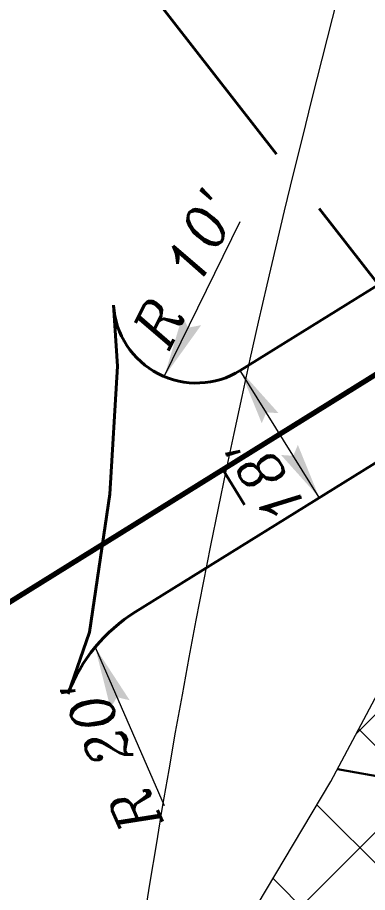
# Model space of a CAD drawing. Extents: x 2081963 to 2085386, y 738291 to 742228.
# Drawn here: x 2083579.6 to 2083621.7, y 741749.5 to 741854.7 of the extents above; entities that cross this region are included whole.
import ezdxf
from ezdxf.enums import TextEntityAlignment as Align

# ---------------------------------------------------------------- set-up
doc = ezdxf.new("R2010")
doc.units = 0
doc.header["$MEASUREMENT"] = 0
for name, color, linetype, lineweight in [('Pattern 3', 1, 'Continuous', 30), ('Prop Dimension', 7, 'Continuous', 13), ('Prop EOT', 3, 'Continuous', 40), ('Prop Horizontal Alignment', 2, 'Continuous', 70), ('Prop Horizontal Alignment Station Label', 2, 'Continuous', 40), ('Prop Horizontal Alignment Tick Small', 2, 'Continuous', 30), ('Prop Rem of Exist Asph Pvmt', 9, 'Continuous', 13), ('Prop Terminator CELL', 7, 'Continuous', 0)]:
    doc.layers.add(name, color=color, linetype=linetype, lineweight=lineweight)
doc.styles.add('Style-ITALICS', font='ITALICS.shx')

# ---------------------------------------------------------------- blocks, each defined once
blk = doc.blocks.new('Terminator')
at = {"color": 0, "linetype": 'ByBlock', "lineweight": -2}
blk.add_solid([(-8.999982, 1.549997), (0, 0), (-7.899984, 0), (-9.049982, -1.599997)], dxfattribs=at)
blk = doc.blocks.new('*U353')
at = {"layer": 'Prop Dimension', "color": 7, "linetype": 'Continuous', "lineweight": 13}
blk.add_line((-1.919383, 10.920666), (6.375432, -8.117691), dxfattribs=at)
at = {"layer": 'Prop Dimension', "color": 1, "linetype": 'Continuous', "lineweight": 13, "xscale": 0.828706, "yscale": 0.793651, "rotation": 113.542257}
blk.add_blockref('Terminator', (-1.919383, 10.920666), dxfattribs=at)
at = {"layer": 'Prop Dimension', "color": 7, "linetype": 'Continuous', "lineweight": 13, "style": 'Style-ITALICS'}
blk.add_text("R 20'", height=5, rotation=113.542257, dxfattribs=at).set_placement((-0.007501, -2.102551), align=Align.MIDDLE_CENTER)
blk = doc.blocks.new('*U354')
at = {"layer": 'Prop Dimension', "color": 7, "linetype": 'Continuous', "lineweight": 13}
blk.add_line((-1.919383, 10.920666), (6.375432, -8.117691), dxfattribs=at)
at = {"layer": 'Prop Dimension', "color": 1, "linetype": 'Continuous', "lineweight": 13, "extrusion": (0, 0, -1), "xscale": 0.828706, "yscale": -0.793651, "rotation": 66.457743}
blk.add_blockref('Terminator', (1.919383, 10.920666), dxfattribs=at)
at = {"layer": 'Prop Dimension', "color": 7, "linetype": 'Continuous', "lineweight": 13, "extrusion": (0, 0, -1), "style": 'Style-ITALICS'}
blk.add_text("R 10'", height=5, rotation=246.457743, dxfattribs=at).set_placement((-0.015415, -2.155149), align=Align.MIDDLE_CENTER)
blk = doc.blocks.new('Terminator_3')
at = {"layer": 'Prop Terminator CELL', "color": 1, "linetype": 'Continuous', "lineweight": 0}
blk.add_solid([(-8.999982, 1.549997), (0, 0), (-7.899984, 0), (-9.049982, -1.599997)], dxfattribs=at)

msp = doc.modelspace()

# ---------------------------------------------------------------- hatches: boundary and pattern name
at = {"layer": 'Prop Rem of Exist Asph Pvmt'}
h = msp.add_hatch(dxfattribs=at)
h.set_pattern_fill('CROSSHATCH', style=0, pattern_type=2)
h.set_pattern_definition([(45, (2083507.605, 741641.739), (-7.07107, 7.07107), []), (315, (2083507.605, 741641.739), (7.07107, 7.07107), [])])
h.paths.add_polyline_path([(2083488.7, 741547.03, 0.345438), (2083494.43, 741596.08), (2083526.32, 741632.03), (2083555.76, 741669.72), (2083562.75, 741677.28), (2083567.8, 741684.37), (2083593.94, 741723.7), (2083617.28, 741762.87), (2083634.85, 741795.83), (2083629.25, 741762.36), (2083620.85, 741714.98), (2083616.31, 741707.54), (2083589.71, 741668.05), (2083562.16, 741630.85), (2083532.62, 741594.99), (2083501.67, 741560.1)])

# ---------------------------------------------------------------- linework, layer by layer
at = {"layer": 'Pattern 3'}
msp.add_line((2083618.06, 741764.34), (2083646.3, 741759.34), dxfattribs=at)
at = {"layer": 'Prop Dimension'}
for p, q in [((2083614.99, 741844.83), (2083683.05, 742112.67)), ((2083615.88, 741796.99), (2083606.38, 741812.28))]:
    msp.add_line(p, q, dxfattribs=at)
at = {"layer": 'Prop Dimension', "extrusion": (0, 0, -1)}
msp.add_arc((-2084651.9, 741581.36), 1069.85, 358.57329, 14.25674, dxfattribs=at)
at = {"layer": 'Prop EOT'}
for p, q in [((2083652.24, 741840.79), (2083606.38, 741812.28)), ((2083650.34, 741818.42), (2083593.77, 741783.24))]:
    msp.add_line(p, q, dxfattribs=at)
at = {"layer": 'Prop EOT', "flags": 128}
msp.add_lwpolyline([(2083585.65, 741773.4), (2083588.22, 741780.81), (2083590.67, 741797.41), (2083591.59, 741812.81), (2083591.12, 741820.14)], dxfattribs=at)
at = {"layer": 'Prop EOT'}
msp.add_arc((2083601.1, 741820.77), 10, 183.6374, 301.8715, dxfattribs=at)
at = {"layer": 'Prop EOT', "extrusion": (0, 0, -1)}
msp.add_arc((-2083604.33, 741766.26), 20, 20.9089, 58.1285, dxfattribs=at)
at = {"layer": 'Prop Horizontal Alignment'}
msp.add_line((2083689.18, 741853.16), (2083570.29, 741779.24), dxfattribs=at)
at = {"layer": 'Prop Horizontal Alignment Station Label', "color": 2, "linetype": 'Continuous', "lineweight": 40}
for p, q in [((2083610.75, 741838.3), (2083582.3, 741874.76)), ((2083628.56, 741815.47), (2083615.86, 741831.75))]:
    msp.add_line(p, q, dxfattribs=at)
at = {"layer": 'Prop Horizontal Alignment Tick Small', "color": 2, "linetype": 'Continuous', "lineweight": 30}
msp.add_line((2083604.26, 741800.36), (2083606.9, 741796.11), dxfattribs=at)
at = {"layer": 'Prop Rem of Exist Asph Pvmt', "color": 7, "flags": 128}
msp.add_lwpolyline([(2083488.7, 741547.03, 0.345438), (2083494.43, 741596.08), (2083526.32, 741632.03), (2083555.76, 741669.72), (2083562.75, 741677.28), (2083567.8, 741684.37), (2083593.94, 741723.7), (2083617.28, 741762.87), (2083634.85, 741795.83), (2083629.25, 741762.36), (2083620.85, 741714.98), (2083616.31, 741707.54), (2083589.71, 741668.05), (2083562.16, 741630.85), (2083532.62, 741594.99), (2083501.67, 741560.1), (2083488.7, 741547.03)], format="xyb", close=True, dxfattribs=at)

# ---------------------------------------------------------------- block references
at = {"layer": 'Prop Dimension', "color": 7, "linetype": 'Continuous', "lineweight": 13, "extrusion": (0, 0, -1), "rotation": 182.524942}
msp.add_blockref('*U354', (-2083599.63, 741822.38), dxfattribs=at)
at = {"layer": 'Prop Dimension', "color": 7, "linetype": 'Continuous', "lineweight": 13}
msp.add_blockref('*U353', (2083590.83, 741768.07), dxfattribs=at)
at = {"layer": 'Prop Terminator CELL', "color": 1, "linetype": 'Continuous', "lineweight": 0, "xscale": 0.75, "yscale": 0.75, "zscale": 0.75}
for p, rotation in [((2083606.38, 741812.28), 121.871468), ((2083615.88, 741796.99), 301.871468)]:
    msp.add_blockref('Terminator_3', p, dxfattribs=dict(at, rotation=rotation))

# ---------------------------------------------------------------- texts
at = {"layer": 'Prop Dimension', "style": 'Style-ITALICS'}
msp.add_text("18'", height=5, rotation=121.8715, dxfattribs=at).set_placement((2083609.51, 741799.09), align=Align.MIDDLE_CENTER)

doc.saveas('drawing.dxf')
